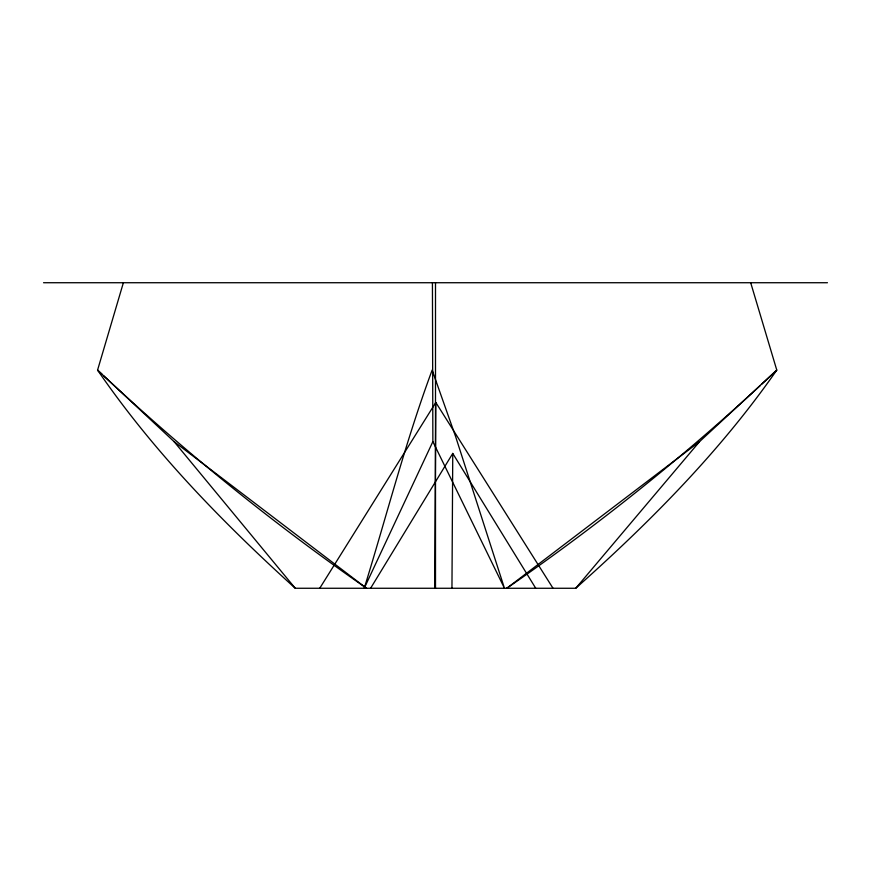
<?xml version="1.0" encoding="UTF-8"?>
<svg xmlns="http://www.w3.org/2000/svg" width="871" height="871" viewBox="0 0 871 871"><rect width="100%" height="100%" fill="white"/><g stroke="black" fill="none" stroke-linecap="round" stroke-linejoin="round"><path stroke-width="1.31" d="M432.43 282.727L432.865 441.63L504.461 588.263L455.675 436.763L432.147 370.099C405.614 441.553 386.724 515.512 364.22 588.273L432.865 441.63M434.662 588.273L435.805 402.467L553.02 588.273M451.951 588.273L452.757 453.421L535.741 588.273M123.377 282.727L97.574 370.099C153.242 451.33 222.475 522.317 295.258 588.263L575.742 588.273C649.646 522.437 720.099 451.559 776.78 370.099L750.693 282.727M370.589 588.273L452.757 453.421M319.733 588.273L435.805 402.467M575.742 588.273L699.555 441.63L776.78 370.099L761.875 384.035M760.372 385.428C680.861 459.017 595.916 526.694 506.78 588.263L699.555 441.63M43.55 282.727L827.45 282.727M366.539 588.263C273.875 523.885 185.882 452.778 103.507 375.662M102.016 374.269L97.574 370.099L174.08 441.63L366.539 588.273M174.08 441.63L295.258 588.263M435.5 282.727L435.5 588.263"/></g></svg>
